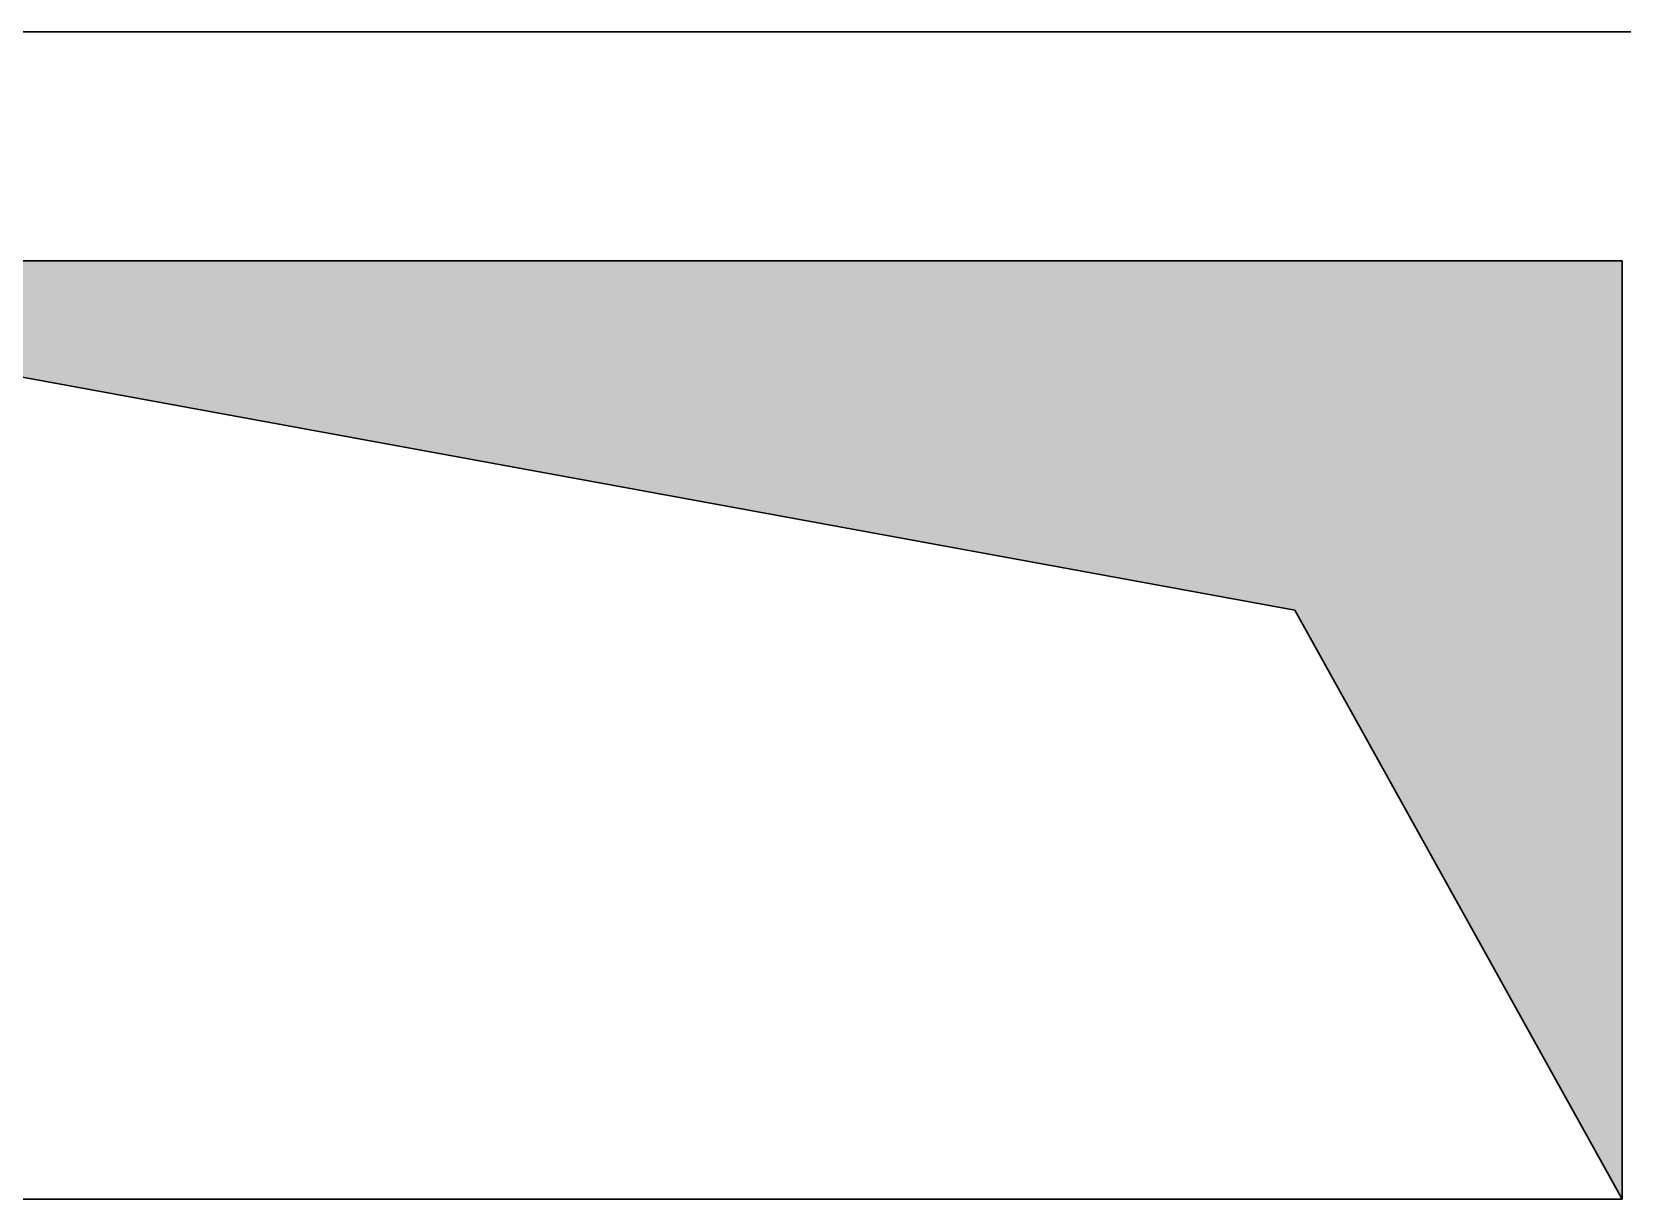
# Model space of a CAD drawing. Header units: millimetres. Extents: x -32476 to 97997, y 23196 to 53777.
# Drawn here: x 72734 to 74817, y 44445 to 45975 of the extents above; entities that cross this region are included whole.
import ezdxf

# ---------------------------------------------------------------- set-up
doc = ezdxf.new("R2010")
doc.units = ezdxf.units.MM

msp = doc.modelspace()

# ---------------------------------------------------------------- hatches: boundary and pattern name
h = msp.add_hatch(color=256)
h.dxf.hatch_style = 1
h.paths.add_polyline_path([(74817.1, 45675), (71887.1, 45675), (74388.1, 45217), (74817.1, 44445)])

# ---------------------------------------------------------------- linework, layer by layer
at = {"lineweight": 30}
for p, q in [((83027.1, 45975), (63567.1, 45975)), ((71887.1, 45675), (74388.1, 45217)), ((74817.1, 45675), (71887.1, 45675)), ((74817.1, 44445), (74817.1, 45675)), ((74817.1, 44445), (74817.1, 45575)), ((74388.1, 45217), (74817.1, 44445)), ((71787.1, 44445), (74817.1, 44445))]:
    msp.add_line(p, q, dxfattribs=at)

doc.saveas('drawing.dxf')
